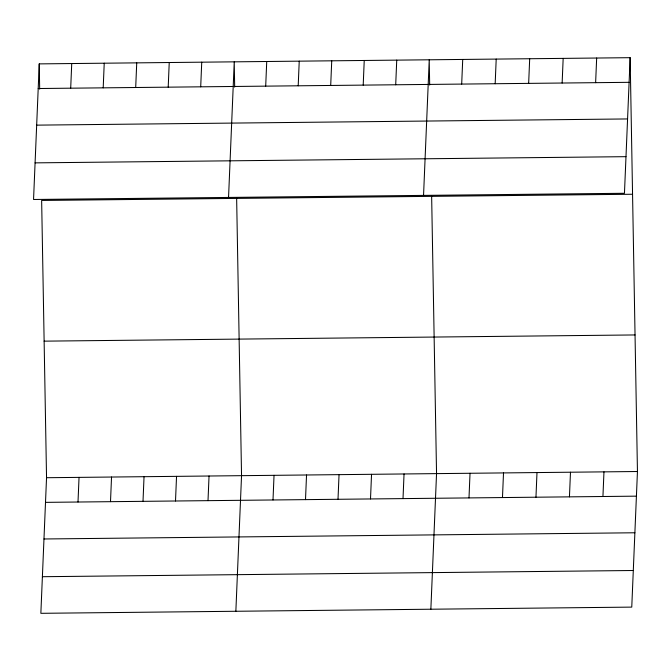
<?xml version="1.0" encoding="UTF-8"?>
<svg xmlns="http://www.w3.org/2000/svg" width="671" height="671" viewBox="0 0 671 671"><rect width="100%" height="100%" fill="white"/><g stroke="black" fill="none" stroke-linecap="round" stroke-linejoin="round"><path stroke-width="1.01" d="M39.237 63.888L33.55 199.488L624.458 193.282L630.144 57.681L39.237 63.888L39.681 89.176M632.552 194.246L41.644 200.444L46.542 477.718L40.856 613.319L631.763 607.112L637.45 471.512L630.144 57.681M70.698 88.186L71.73 63.544M78.004 502.017L79.044 477.375M103.2 87.842L104.231 63.2M110.505 501.673L111.537 477.031M135.701 87.507L136.733 62.856M143.007 501.338L144.039 476.695M168.203 87.163L169.235 62.52M175.508 500.994L176.54 476.351M200.704 86.819L201.736 62.177M208.01 500.65L209.042 476.007M228.551 197.442L234.238 61.833L234.682 87.129M235.856 611.273L241.543 475.672L236.645 198.398M265.699 86.14L266.731 61.497M273.005 499.97L274.036 475.328M298.201 85.796L299.232 61.153M305.506 499.627L306.538 474.984M330.702 85.452L331.734 60.809M338.008 499.291L339.04 474.649M363.204 85.116L364.236 60.474M370.509 498.947L371.541 474.305M395.705 84.772L396.737 60.13M403.011 498.603L404.043 473.961M423.552 195.395L429.23 59.786L429.683 85.074M430.857 609.226L436.544 473.617L431.646 196.351M461.69 84.076L462.722 59.434M468.995 497.916L470.027 473.273M495.173 83.732L496.204 59.082M502.478 497.563L503.51 472.921M528.656 83.38L529.687 58.738M535.961 497.211L536.993 472.569M562.139 83.028L563.17 58.385M569.444 496.859L570.484 472.216M595.63 82.676L596.662 58.033M602.935 496.506L603.967 471.864M38.197 88.53L629.113 82.323M36.662 125.141L627.578 118.943M35.085 162.868L625.993 156.67M44.127 341.153L635.043 334.946M46.542 477.718L637.45 471.512M45.511 502.361L636.418 496.154M43.976 538.981L634.883 532.774M42.39 576.708L633.298 570.501"/></g></svg>
